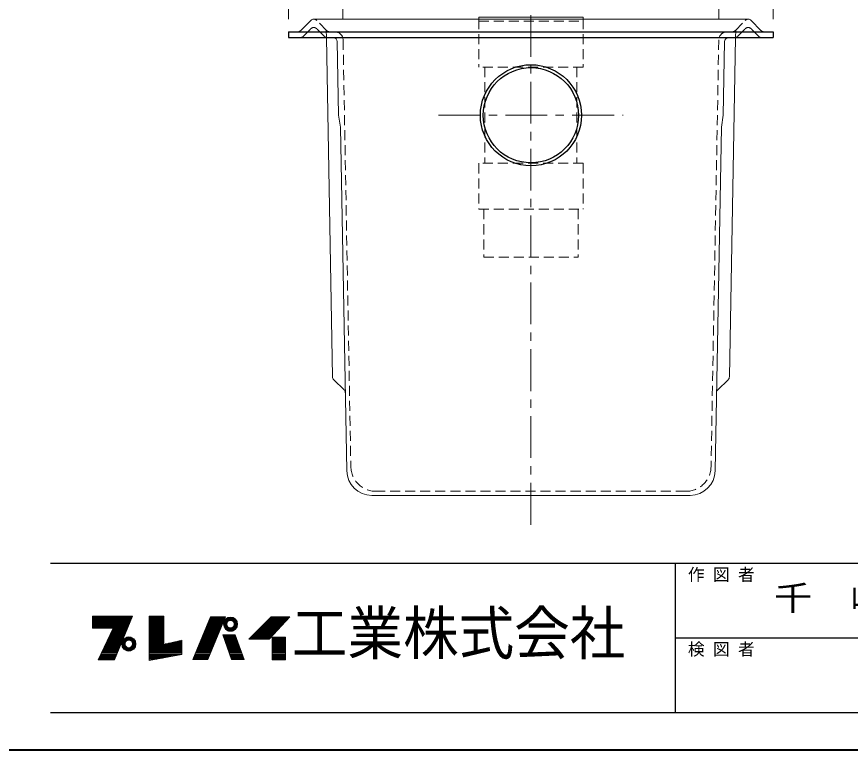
# Model space of a CAD drawing. Units: millimetres at full size, sheet at 1:10; details may follow other scales. Extents: x -2094 to 1956, y -1414 to 1396.
# Drawn here: x -109 to 889, y -1414 to -536 of the extents above; entities that cross this region are included whole.
import ezdxf
from ezdxf.enums import TextEntityAlignment as Align

# ---------------------------------------------------------------- set-up
doc = ezdxf.new("R2010")
doc.units = ezdxf.units.MM
doc.header["$LTSCALE"] = 10
doc.linetypes.add('CHAIN1', pattern=[8, 5, -1, 1, -1])
doc.linetypes.add('DASHED1', pattern=[1.8, 1.2, -0.6])
doc.layers.add('0-0_ﾚｲﾔ1', color=4, linetype='Continuous', lineweight=9)
doc.styles.add('ＭＳ ゴシック', font='')
doc.styles.get('ＭＳ ゴシック').set_extended_font_data('MS Gothic')

msp = doc.modelspace()

# ---------------------------------------------------------------- linework, layer by layer
at = {"layer": '0-0_ﾚｲﾔ1', "linetype": 'CHAIN1'}
for p, q in [((216.31, -538.67), (216.31, -78.67)), ((796.31, -538.67), (796.31, -78.67)), ((281.31, -538.67), (281.31, -178.67)), ((731.31, -538.67), (731.31, -178.67)), ((506.31, -1143.67), (506.31, -313.67)), ((395.81, -653.67), (616.81, -653.67))]:
    msp.add_line(p, q, dxfattribs=at)
at = {"layer": '0-0_ﾚｲﾔ1', "color": 7, "lineweight": 18}
for p, q in [((246.31, -538.67), (766.31, -538.67)), ((230.99, -552.16), (242.74, -540.17)), ((781.63, -552.16), (769.88, -540.17)), ((738.09, -565.57), (736.49, -653.67)), ((736.49, -653.67), (734.23, -668.09)), ((734.23, -668.09), (726.75, -1079.21)), ((696.76, -1108.67), (315.86, -1108.67)), ((-18.26, -1253.86), (29.15, -1253.86)), ((-18.26, -1254.28), (28.97, -1254.28)), ((-18.26, -1254.91), (28.71, -1254.91)), ((-18.26, -1255.54), (28.45, -1255.54)), ((-18.26, -1256.17), (28.19, -1256.17)), ((-18.26, -1257.01), (27.84, -1257.01)), ((7.78, -1305.52), (29.41, -1253.23)), ((49.36, -1253.02), (49.36, -1306.15)), ((66.79, -1253.02), (49.36, -1253.02)), ((49.36, -1253.86), (66.79, -1253.86)), ((49.36, -1254.28), (66.79, -1254.28)), ((49.36, -1254.91), (66.79, -1254.91)), ((49.36, -1255.54), (66.79, -1255.54)), ((49.36, -1256.17), (66.79, -1256.17)), ((49.36, -1257.01), (66.79, -1257.01)), ((122.65, -1254.07), (101.65, -1305.1)), ((119.5, -1305.1), (140.71, -1254.07)), ((121.44, -1257.01), (139.49, -1257.01)), ((121.78, -1256.17), (139.83, -1256.17)), ((122.04, -1255.54), (140.08, -1255.54)), ((122.3, -1254.91), (140.36, -1254.91)), ((122.65, -1254.07), (140.71, -1254.07)), ((140.66, -1256.8), (152.94, -1256.8)), ((141.88, -1255.75), (151.72, -1255.75)), ((143.35, -1254.91), (150.24, -1254.91)), ((192.37, -1257.01), (214.84, -1257.01)), ((193, -1280.53), (217.57, -1254.07)), ((193.21, -1256.17), (215.62, -1256.17)), ((193.84, -1255.54), (216.2, -1255.54)), ((194.47, -1254.91), (216.79, -1254.91)), ((27.58, -1257.64), (-18.26, -1257.64)), ((-18.26, -1258.27), (27.32, -1258.27)), ((-18.26, -1258.9), (27.06, -1258.9)), ((-18.26, -1259.53), (26.8, -1259.53)), ((-18.26, -1260.16), (26.54, -1260.16)), ((-18.26, -1260.58), (26.37, -1260.58)), ((-18.26, -1261.42), (26.02, -1261.42)), ((-18.26, -1262.05), (25.76, -1262.05)), ((-18.26, -1262.68), (25.5, -1262.68)), ((-18.26, -1263.31), (25.24, -1263.31)), ((-18.26, -1263.94), (24.98, -1263.94)), ((-18.26, -1264.57), (24.72, -1264.57)), ((-18.26, -1265.2), (24.46, -1265.2)), ((-18.26, -1265.83), (24.2, -1265.83)), ((-18.26, -1266.46), (23.93, -1266.46)), ((49.36, -1257.64), (66.79, -1257.64)), ((49.36, -1258.27), (66.79, -1258.27)), ((49.36, -1258.9), (66.79, -1258.9)), ((49.36, -1259.53), (66.79, -1259.53)), ((49.36, -1260.16), (66.79, -1260.16)), ((49.36, -1260.58), (66.79, -1260.58)), ((49.36, -1261.42), (66.79, -1261.42)), ((49.36, -1262.05), (66.79, -1262.05)), ((49.36, -1262.68), (66.79, -1262.68)), ((49.36, -1263.31), (66.79, -1263.31)), ((49.36, -1263.94), (66.79, -1263.94)), ((49.36, -1264.57), (66.79, -1264.57)), ((49.36, -1265.2), (66.79, -1265.2)), ((49.36, -1265.83), (66.79, -1265.83)), ((49.36, -1266.46), (66.79, -1266.46)), ((117.55, -1266.46), (135.56, -1266.46)), ((117.81, -1265.83), (135.82, -1265.83)), ((118.07, -1265.2), (136.08, -1265.2)), ((118.33, -1264.57), (136.34, -1264.57)), ((118.59, -1263.94), (136.61, -1263.94)), ((118.87, -1263.31), (136.87, -1263.31)), ((119.1, -1262.68), (137.13, -1262.68)), ((119.36, -1262.05), (137.39, -1262.05)), ((119.62, -1261.42), (137.65, -1261.42)), ((119.97, -1260.58), (138, -1260.58)), ((120.14, -1260.16), (138.18, -1260.16)), ((120.4, -1259.53), (138.44, -1259.53)), ((120.66, -1258.9), (138.7, -1258.9)), ((120.92, -1258.27), (138.96, -1258.27)), ((121.18, -1257.64), (139.22, -1257.64)), ((138.3, -1262.68), (142.3, -1262.68)), ((138.34, -1261.84), (142.38, -1261.84)), ((138.36, -1263.73), (142.42, -1263.73)), ((138.51, -1260.79), (142.71, -1260.79)), ((138.56, -1264.78), (142.82, -1264.78)), ((138.9, -1259.53), (143.58, -1259.53)), ((138.9, -1265.83), (143.58, -1265.83)), ((139.29, -1258.69), (144.72, -1258.69)), ((139.41, -1266.88), (145.18, -1266.88)), ((139.95, -1257.64), (153.64, -1257.64)), ((154.19, -1266.88), (148.41, -1266.88)), ((154.3, -1258.69), (148.88, -1258.69)), ((154.69, -1259.53), (150.01, -1259.53)), ((154.69, -1265.83), (150.01, -1265.83)), ((155.03, -1264.78), (150.78, -1264.78)), ((155.08, -1260.79), (150.88, -1260.79)), ((155.23, -1263.73), (151.17, -1263.73)), ((155.26, -1261.84), (151.22, -1261.84)), ((151.3, -1262.68), (155.3, -1262.68)), ((182.92, -1266.46), (206.06, -1266.46)), ((183.55, -1265.83), (206.65, -1265.83)), ((184.18, -1265.2), (207.23, -1265.2)), ((184.81, -1264.57), (207.82, -1264.57)), ((185.44, -1263.94), (208.4, -1263.94)), ((186.07, -1263.31), (208.99, -1263.31)), ((186.7, -1262.68), (209.57, -1262.68)), ((187.33, -1262.05), (210.22, -1262.05)), ((187.96, -1261.42), (210.74, -1261.42)), ((188.8, -1260.58), (211.52, -1260.58)), ((189.22, -1260.16), (211.91, -1260.16)), ((189.85, -1259.53), (212.5, -1259.53)), ((190.48, -1258.9), (213.08, -1258.9)), ((191.11, -1258.27), (213.67, -1258.27)), ((191.74, -1257.64), (214.25, -1257.64)), ((6.1, -1267.3), (-18.26, -1267.3)), ((-11.54, -1305.52), (6.1, -1267.3)), ((19.77, -1276.54), (1.83, -1276.54)), ((2.32, -1275.49), (20.2, -1275.49)), ((20.55, -1274.65), (2.71, -1274.65)), ((20.89, -1273.81), (3.16, -1273.81)), ((3.58, -1272.76), (21.33, -1272.76)), ((21.68, -1271.92), (3.97, -1271.92)), ((22.11, -1270.87), (4.45, -1270.87)), ((22.37, -1270.24), (4.74, -1270.24)), ((22.72, -1269.4), (5.13, -1269.4)), ((22.98, -1268.77), (5.42, -1268.77)), ((23.33, -1267.93), (5.81, -1267.93)), ((23.59, -1267.3), (6.1, -1267.3)), ((49.36, -1267.3), (66.79, -1267.3)), ((49.36, -1267.93), (66.79, -1267.93)), ((49.36, -1268.77), (66.79, -1268.77)), ((49.36, -1269.4), (66.79, -1269.4)), ((49.36, -1270.24), (66.79, -1270.24)), ((49.36, -1270.87), (66.79, -1270.87)), ((49.36, -1271.92), (66.79, -1271.92)), ((49.36, -1272.76), (66.79, -1272.76)), ((49.36, -1273.81), (66.79, -1273.81)), ((49.36, -1274.65), (66.79, -1274.65)), ((49.36, -1275.49), (66.79, -1275.49)), ((49.36, -1276.54), (66.79, -1276.54)), ((113.41, -1276.54), (131.37, -1276.54)), ((113.83, -1275.49), (131.8, -1275.49)), ((114.18, -1274.65), (132.15, -1274.65)), ((114.52, -1273.81), (132.5, -1273.81)), ((114.96, -1272.76), (132.94, -1272.76)), ((115.3, -1271.92), (133.29, -1271.92)), ((115.73, -1270.87), (133.72, -1270.87)), ((115.99, -1270.24), (133.99, -1270.24)), ((116.34, -1269.4), (134.34, -1269.4)), ((116.6, -1268.77), (134.6, -1268.77)), ((116.94, -1267.93), (134.95, -1267.93)), ((117.2, -1267.3), (135.21, -1267.3)), ((137.63, -1275.49), (152.33, -1275.49)), ((138, -1276.54), (152.72, -1276.54)), ((140.11, -1267.93), (153.48, -1267.93)), ((140.87, -1268.77), (152.73, -1268.77)), ((142.53, -1270.03), (151.07, -1270.03)), ((144.52, -1270.87), (149.07, -1270.87)), ((163.18, -1304.89), (152.26, -1275.28)), ((172.84, -1276.54), (196.7, -1276.54)), ((173.89, -1275.49), (197.68, -1275.49)), ((174.73, -1274.65), (198.46, -1274.65)), ((175.57, -1273.81), (199.24, -1273.81)), ((176.62, -1272.76), (200.21, -1272.76)), ((177.46, -1271.92), (200.99, -1271.92)), ((178.51, -1270.87), (201.97, -1270.87)), ((179.14, -1270.24), (202.55, -1270.24)), ((179.98, -1269.4), (203.33, -1269.4)), ((180.61, -1268.77), (203.92, -1268.77)), ((181.45, -1267.93), (204.7, -1267.93)), ((182.08, -1267.3), (205.28, -1267.3)), ((15.68, -1286.41), (-2.72, -1286.41)), ((-2.33, -1285.57), (16.03, -1285.57)), ((16.46, -1284.52), (-1.85, -1284.52)), ((16.99, -1283.26), (-1.27, -1283.26)), ((17.42, -1282.21), (-0.78, -1282.21)), ((17.77, -1281.37), (-0.4, -1281.37)), ((18.2, -1280.32), (0.09, -1280.32)), ((0.48, -1279.48), (18.55, -1279.48)), ((18.98, -1278.43), (0.96, -1278.43)), ((19.42, -1277.38), (1.45, -1277.38)), ((16.5, -1286.41), (20.5, -1286.41)), ((16.54, -1285.57), (20.58, -1285.57)), ((16.71, -1284.52), (20.91, -1284.52)), ((17.1, -1283.26), (21.78, -1283.26)), ((17.61, -1282.21), (23.38, -1282.21)), ((18.15, -1281.37), (31.84, -1281.37)), ((19.07, -1280.32), (30.93, -1280.32)), ((20.08, -1279.48), (29.92, -1279.48)), ((22.07, -1278.43), (27.92, -1278.43)), ((32.39, -1282.21), (26.61, -1282.21)), ((32.89, -1283.26), (28.21, -1283.26)), ((33.28, -1284.52), (29.08, -1284.52)), ((33.46, -1285.57), (29.42, -1285.57)), ((29.5, -1286.41), (33.5, -1286.41)), ((49.36, -1277.38), (66.79, -1277.38)), ((49.36, -1278.43), (66.79, -1278.43)), ((49.36, -1279.48), (66.79, -1279.48)), ((49.36, -1280.32), (66.79, -1280.32)), ((49.36, -1281.37), (66.79, -1281.37)), ((49.36, -1282.21), (66.79, -1282.21)), ((49.36, -1283.26), (66.79, -1283.26)), ((49.36, -1284.52), (66.79, -1284.52)), ((49.36, -1285.57), (66.79, -1285.57)), ((49.36, -1286.41), (66.79, -1286.41)), ((88.42, -1286.41), (68.67, -1286.41)), ((88.42, -1285.57), (72.43, -1285.57)), ((88.42, -1284.52), (77.13, -1284.52)), ((88.42, -1283.26), (82.77, -1283.26)), ((109.34, -1286.41), (127.27, -1286.41)), ((109.68, -1285.57), (127.61, -1285.57)), ((110.12, -1284.52), (128.05, -1284.52)), ((110.64, -1283.26), (128.58, -1283.26)), ((111.07, -1282.21), (129.01, -1282.21)), ((111.41, -1281.37), (129.36, -1281.37)), ((111.85, -1280.32), (129.8, -1280.32)), ((112.19, -1279.48), (130.15, -1279.48)), ((112.62, -1278.43), (130.58, -1278.43)), ((113.05, -1277.38), (131.02, -1277.38)), ((138.29, -1277.38), (153.03, -1277.38)), ((138.65, -1278.43), (153.42, -1278.43)), ((139.02, -1279.48), (153.81, -1279.48)), ((139.31, -1280.32), (154.12, -1280.32)), ((139.67, -1281.37), (154.5, -1281.37)), ((139.97, -1282.21), (154.81, -1282.21)), ((140.33, -1283.26), (155.2, -1283.26)), ((140.77, -1284.52), (155.67, -1284.52)), ((141.13, -1285.57), (156.05, -1285.57)), ((141.43, -1286.41), (156.36, -1286.41)), ((168.85, -1280.53), (193, -1280.53)), ((169.9, -1279.48), (193.97, -1279.48)), ((170.95, -1278.43), (194.95, -1278.43)), ((172, -1277.38), (195.92, -1277.38)), ((196.78, -1279.48), (212.74, -1279.48)), ((196.78, -1280.32), (212.74, -1280.32)), ((196.78, -1281.37), (212.74, -1281.37)), ((196.78, -1282.21), (212.74, -1282.21)), ((196.78, -1283.26), (212.74, -1283.26)), ((196.78, -1284.52), (212.74, -1284.52)), ((196.78, -1285.57), (212.74, -1285.57)), ((196.78, -1286.41), (212.74, -1286.41)), ((11.43, -1296.7), (-7.47, -1296.7)), ((11.86, -1295.65), (-6.99, -1295.65)), ((12.29, -1294.6), (-6.5, -1294.6)), ((12.73, -1293.55), (-6.02, -1293.55)), ((13.16, -1292.5), (-5.53, -1292.5)), ((13.51, -1291.66), (-5.15, -1291.66)), ((13.95, -1290.61), (-4.66, -1290.61)), ((14.38, -1289.56), (-4.18, -1289.56)), ((14.9, -1288.3), (-3.56, -1288.3)), ((15.25, -1287.46), (-3.21, -1287.46)), ((16.56, -1287.46), (20.62, -1287.46)), ((16.71, -1288.3), (20.91, -1288.3)), ((17.1, -1289.56), (21.78, -1289.56)), ((17.61, -1290.61), (23.38, -1290.61)), ((18.31, -1291.66), (31.68, -1291.66)), ((19.07, -1292.5), (30.93, -1292.5)), ((20.39, -1293.55), (29.61, -1293.55)), ((22.72, -1294.6), (27.27, -1294.6)), ((32.39, -1290.61), (26.61, -1290.61)), ((32.89, -1289.56), (28.21, -1289.56)), ((33.28, -1288.3), (29.08, -1288.3)), ((33.43, -1287.46), (29.37, -1287.46)), ((49.36, -1287.46), (88.42, -1287.46)), ((49.36, -1288.3), (88.42, -1288.3)), ((49.36, -1289.56), (88.42, -1289.56)), ((49.36, -1290.61), (88.42, -1290.61)), ((49.36, -1291.66), (88.42, -1291.66)), ((49.36, -1292.5), (88.42, -1292.5)), ((49.36, -1293.55), (88.42, -1293.55)), ((49.36, -1294.6), (88.42, -1294.6)), ((49.36, -1295.65), (88.42, -1295.65)), ((49.36, -1296.7), (88.42, -1296.7)), ((105.1, -1296.7), (122.99, -1296.7)), ((105.54, -1295.65), (123.43, -1295.65)), ((105.97, -1294.6), (123.86, -1294.6)), ((106.4, -1293.55), (124.3, -1293.55)), ((106.83, -1292.5), (124.73, -1292.5)), ((107.18, -1291.66), (125.08, -1291.66)), ((107.61, -1290.61), (125.52, -1290.61)), ((108.04, -1289.56), (125.96, -1289.56)), ((108.56, -1288.3), (126.48, -1288.3)), ((108.91, -1287.46), (126.83, -1287.46)), ((141.79, -1287.46), (156.75, -1287.46)), ((142.08, -1288.3), (157.06, -1288.3)), ((142.52, -1289.56), (157.52, -1289.56)), ((142.88, -1290.61), (157.91, -1290.61)), ((143.23, -1291.66), (158.3, -1291.66)), ((143.54, -1292.5), (158.61, -1292.5)), ((143.91, -1293.55), (159, -1293.55)), ((144.27, -1294.6), (159.38, -1294.6)), ((144.64, -1295.65), (159.77, -1295.65)), ((145, -1296.7), (160.16, -1296.7)), ((196.78, -1287.46), (212.74, -1287.46)), ((196.78, -1288.3), (212.74, -1288.3)), ((196.78, -1289.56), (212.74, -1289.56)), ((196.78, -1290.61), (212.74, -1290.61)), ((196.78, -1291.66), (212.74, -1291.66)), ((196.78, -1292.5), (212.74, -1292.5)), ((196.78, -1293.55), (212.74, -1293.55)), ((196.78, -1294.6), (212.74, -1294.6)), ((196.78, -1295.65), (212.74, -1295.65)), ((196.78, -1296.7), (212.74, -1296.7)), ((-11.54, -1305.52), (7.78, -1305.52)), ((8.21, -1304.47), (-11.06, -1304.47)), ((8.73, -1303.21), (-10.48, -1303.21)), ((9.17, -1302.16), (-9.99, -1302.16)), ((9.6, -1301.11), (-9.51, -1301.11)), ((10.12, -1299.85), (-8.93, -1299.85)), ((10.56, -1298.8), (-8.44, -1298.8)), ((11.08, -1297.54), (-7.86, -1297.54)), ((49.36, -1297.54), (88.42, -1297.54)), ((49.36, -1298.8), (88.42, -1298.8)), ((49.36, -1299.85), (83.82, -1299.85)), ((49.36, -1301.11), (76.93, -1301.11)), ((49.36, -1302.16), (71.19, -1302.16)), ((49.36, -1303.21), (65.44, -1303.21)), ((49.36, -1304.47), (58.55, -1304.47)), ((119.5, -1305.1), (101.65, -1305.1)), ((101.91, -1304.47), (119.76, -1304.47)), ((102.43, -1303.21), (120.28, -1303.21)), ((102.86, -1302.16), (120.72, -1302.16)), ((103.29, -1301.11), (121.16, -1301.11)), ((103.81, -1299.85), (121.68, -1299.85)), ((104.24, -1298.8), (122.12, -1298.8)), ((104.76, -1297.54), (122.64, -1297.54)), ((145.29, -1297.54), (160.47, -1297.54)), ((145.73, -1298.8), (160.93, -1298.8)), ((146.17, -1299.85), (161.32, -1299.85)), ((146.53, -1301.11), (161.78, -1301.11)), ((146.9, -1302.16), (162.17, -1302.16)), ((147.26, -1303.21), (162.56, -1303.21)), ((147.7, -1304.47), (163.02, -1304.47)), ((147.85, -1304.89), (163.18, -1304.89)), ((196.78, -1297.54), (212.74, -1297.54)), ((196.78, -1298.8), (212.74, -1298.8)), ((196.78, -1299.85), (212.74, -1299.85)), ((196.78, -1301.11), (212.74, -1301.11)), ((196.78, -1302.16), (212.74, -1302.16)), ((196.78, -1303.21), (212.74, -1303.21)), ((196.78, -1304.47), (212.74, -1304.47))]:
    msp.add_line(p, q, dxfattribs=at)
at = {"layer": '0-0_ﾚｲﾔ1'}
for p, q in [((443.81, -536.17), (443.81, -538.67)), ((268.81, -966.62), (261.43, -560.67)), ((751.18, -560.67), (743.8, -966.62)), ((282.67, -982.23), (270.31, -970.1)), ((729.95, -982.23), (742.31, -970.1))]:
    msp.add_line(p, q, dxfattribs=at)
at = {"layer": '0-0_ﾚｲﾔ1', "linetype": 'DASHED1'}
for p, q in [((443.81, -538.67), (443.81, -596.17)), ((568.81, -538.67), (568.81, -596.17)), ((261.63, -552.16), (249.88, -540.17)), ((443.81, -541.17), (568.81, -541.17)), ((750.99, -552.16), (762.74, -540.17)), ((233.93, -559.16), (242.74, -550.17)), ((258.68, -559.16), (249.88, -550.17)), ((261.27, -551.8), (261.43, -560.67)), ((751.35, -551.8), (751.18, -560.67)), ((753.93, -559.16), (762.74, -550.17)), ((778.68, -559.16), (769.88, -550.17)), ((281.49, -563.48), (290.77, -1074.21)), ((731.13, -563.48), (721.84, -1074.21)), ((568.81, -596.17), (443.81, -596.17)), ((451.31, -596.17), (451.31, -711.17)), ((561.31, -596.17), (561.31, -711.17)), ((443.81, -711.17), (443.81, -766.17)), ((568.81, -711.17), (443.81, -711.17)), ((568.81, -711.17), (568.81, -766.17)), ((443.81, -766.17), (568.81, -766.17)), ((449.81, -766.17), (449.81, -823.67)), ((562.81, -766.17), (562.81, -823.67)), ((449.81, -823.67), (562.81, -823.67)), ((691.85, -1103.67), (320.77, -1103.67))]:
    msp.add_line(p, q, dxfattribs=at)
at = {"layer": '0-0_ﾚｲﾔ1', "color": 5, "lineweight": 25}
for p, q in [((216.31, -553.67), (796.31, -553.67)), ((216.31, -553.67), (216.31, -560.67)), ((796.31, -553.67), (796.31, -560.67)), ((216.31, -560.67), (796.31, -560.67))]:
    msp.add_line(p, q, dxfattribs=at)
at = {"layer": '0-0_ﾚｲﾔ1', "color": 6, "lineweight": 25}
for p, q in [((1911.31, -1190.09), (-68.69, -1190.09)), ((679.17, -1368.67), (679.17, -1190.09)), ((1911.31, -1279.38), (679.17, -1279.38)), ((1911.31, -1368.67), (-68.69, -1368.67))]:
    msp.add_line(p, q, dxfattribs=at)
at = {"layer": '0-0_ﾚｲﾔ1', "color": 1, "lineweight": 40}
msp.add_line((1956.31, -1413.67), (-2093.69, -1413.67), dxfattribs=at)
at = {"layer": '0-0_ﾚｲﾔ1'}
msp.add_lwpolyline([(443.81, -536.17), (568.81, -536.17), (568.81, -538.67)], dxfattribs=at)
at = {"layer": '0-0_ﾚｲﾔ1', "color": 7, "lineweight": 18}
for points in [[(274.52, -565.57), (276.13, -653.67), (278.39, -668.09), (285.86, -1079.21)], [(-18.26, -1267.3), (-18.26, -1253.23), (29.41, -1253.23)], [(49.36, -1306.15), (88.42, -1299.01), (88.42, -1282), (66.79, -1286.83), (66.79, -1253.02)], [(168.85, -1280.53), (195.31, -1254.07), (217.57, -1254.07)], [(147.85, -1304.89), (137.56, -1275.28), (152.26, -1275.28)]]:
    msp.add_lwpolyline(points, dxfattribs=at)
msp.add_lwpolyline([(196.78, -1278.43), (196.78, -1305.52), (212.74, -1305.52), (212.74, -1278.43)], close=True, dxfattribs=at)
at = {"layer": '0-0_ﾚｲﾔ1', "color": 5, "lineweight": 25}
for radius in [60.5, 57]:
    msp.add_circle((506.31, -653.67), radius, dxfattribs=at)
at = {"layer": '0-0_ﾚｲﾔ1', "color": 7, "lineweight": 18}
for centre, radius in [((146.8, -1262.68), 8.5), ((146.8, -1262.68), 4.5), ((25, -1286.41), 8.5), ((25, -1286.41), 4.5)]:
    msp.add_circle(centre, radius, dxfattribs=at)
for centre, radius, start, end in [((246.31, -543.67), 5, 90, 135.6053), ((766.31, -543.67), 5, 44.3947, 90), ((227.42, -548.67), 5, 270, 315.6053), ((785.2, -548.67), 5, 224.3947, 270), ((269.53, -565.67), 5, 1.04163, 90), ((743.09, -565.67), 5, 90, 178.95837), ((315.86, -1078.67), 30, 181.04163, 270), ((696.76, -1078.67), 30, 270, 358.95837)]:
    msp.add_arc(centre, radius, start, end, dxfattribs=at)
at = {"layer": '0-0_ﾚｲﾔ1', "linetype": 'DASHED1'}
for centre, radius, start, end in [((246.31, -543.67), 5, 44.3947, 90), ((766.31, -543.67), 5, 90, 135.6053), ((246.31, -553.67), 5, 44.3947, 135.6053), ((766.31, -553.67), 5, 44.3947, 135.6053), ((265.2, -548.67), 5, 224.3947, 270), ((271.49, -563.67), 10, 1.04163, 90), ((741.13, -563.67), 10, 90, 178.95837), ((747.42, -548.67), 5, 270, 315.6053), ((230.36, -555.67), 5, 270, 315.6053), ((262.26, -555.67), 5, 224.3947, 270), ((750.36, -555.67), 5, 270, 315.6053), ((782.26, -555.67), 5, 224.3947, 270), ((320.77, -1073.67), 30, 181.04163, 270), ((691.85, -1073.67), 30, 270, 358.95837)]:
    msp.add_arc(centre, radius, start, end, dxfattribs=at)
at = {"layer": '0-0_ﾚｲﾔ1'}
for centre, start, end in [((273.81, -966.53), 181.04163, 225.52081), ((738.8, -966.53), 314.47919, 358.95837), ((279.16, -985.8), 1.04163, 45.52081), ((733.45, -985.8), 134.47919, 178.95837)]:
    msp.add_arc(centre, 5, start, end, dxfattribs=at)

# ---------------------------------------------------------------- texts
at = {"layer": '0-0_ﾚｲﾔ1', "color": 7, "style": 'ＭＳ ゴシック'}
for s, p in [('作 図 者', (694.17, -1215.09)), ('検 図 者', (694.17, -1304.38))]:
    msp.add_text(s, height=14.66, dxfattribs=at).set_placement(p, align=Align.BOTTOM_LEFT)
for s, height, width, p in [('千\u3000崎', 29.33, 1.15, (797.02, -1254.74)), ('工業株式会社', 51.32, 0.95, (220.24, -1314.38))]:
    msp.add_text(s, height=height, dxfattribs=dict(at, width=width)).set_placement(p, align=Align.BOTTOM_LEFT)

doc.saveas('drawing.dxf')
